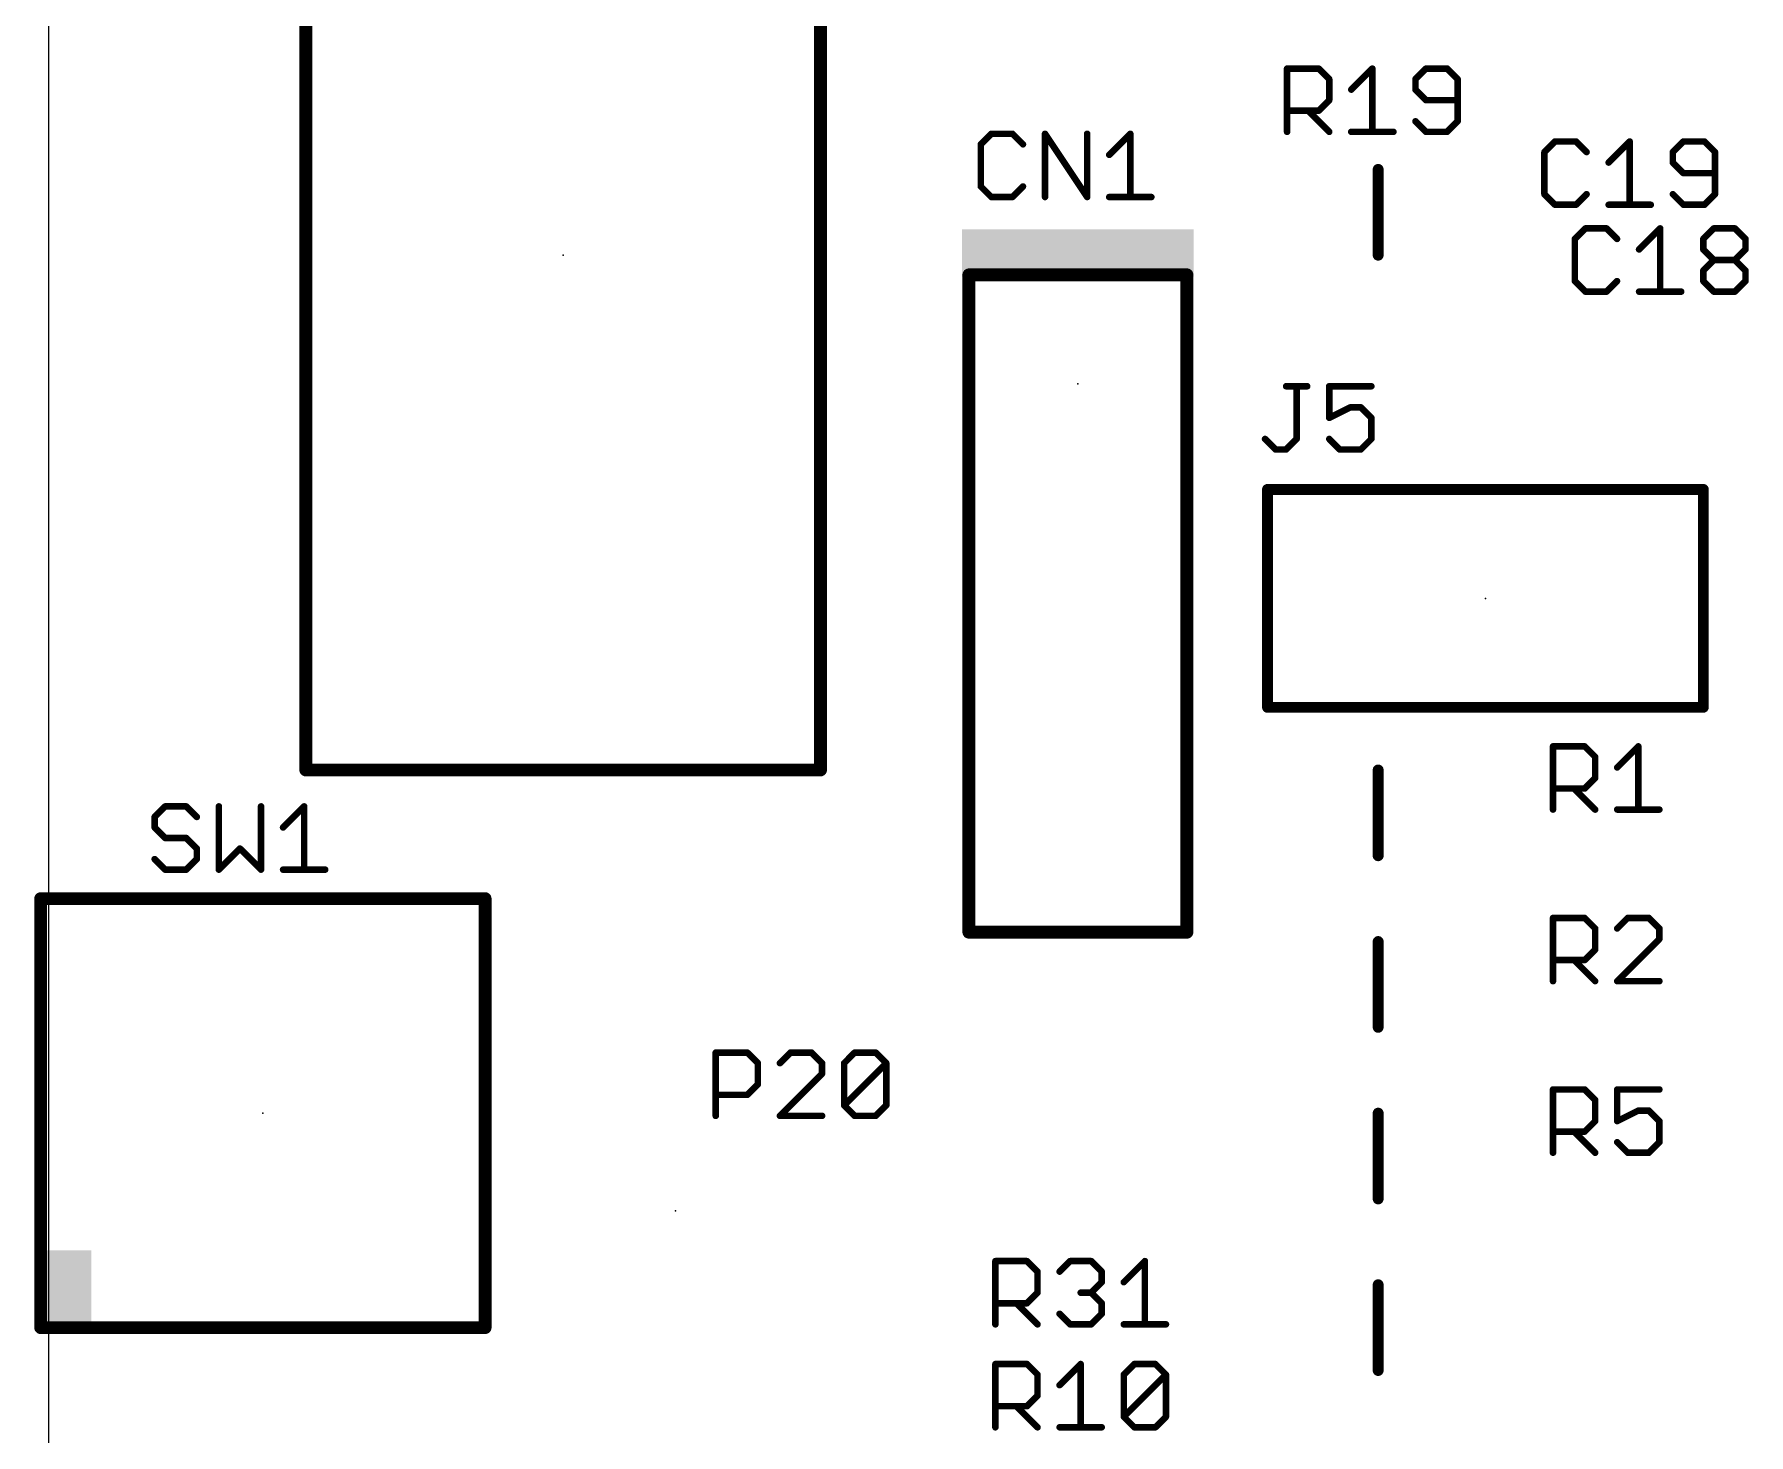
# Model space of a CAD drawing. Extents: x -0.01 to 3.1, y -0.02 to 3.54.
# Drawn here: x -0.006 to 0.78, y 2.254 to 2.897 of the extents above; entities that cross this region are included whole.
import ezdxf

# ---------------------------------------------------------------- set-up
doc = ezdxf.new("R2010")
doc.units = 0
for name, color, linetype in [('20', 7, 'CONTINUOUS'), ('21', 253, 'CONTINUOUS'), ('23', 7, 'CONTINUOUS'), ('25', 253, 'CONTINUOUS')]:
    doc.layers.add(name, color=color, linetype=linetype)

# ---------------------------------------------------------------- blocks, each defined once
blk = doc.blocks.new('RECT')
blk.add_solid([(-0.5, -0.5), (0.5, -0.5), (-0.5, 0.5), (0.5, 0.5)])

msp = doc.modelspace()

# ---------------------------------------------------------------- linework, layer by layer
at = {"layer": '20'}
msp.add_line((0, 3.543307), (0, 0), dxfattribs=at)
at = {"layer": '21'}
for points, const_width in [([(0.11811, 2.637795), (0.11811, 2.992126)], 0.005906), ([(0.354331, 2.61811), (0.354331, 2.992126)], 0.005906), ([(0.432715, 2.850997), (0.427878, 2.84616)], 0.003), ([(0.44239, 2.850997), (0.432715, 2.850997)], 0.003), ([(0.447228, 2.84616), (0.44239, 2.850997)], 0.003), ([(0.457343, 2.821972), (0.457343, 2.850997)], 0.003), ([(0.457343, 2.850997), (0.476693, 2.821972)], 0.003), ([(0.476693, 2.821972), (0.476693, 2.850997)], 0.003), ([(0.486808, 2.841322), (0.496483, 2.850997)], 0.003), ([(0.496483, 2.850997), (0.496483, 2.821972)], 0.003), ([(0.427878, 2.84616), (0.427878, 2.82681)], 0.003), ([(0.610236, 2.795276), (0.610236, 2.834646)], 0.005), ([(0.427878, 2.82681), (0.432715, 2.821972)], 0.003), ([(0.44239, 2.821972), (0.447228, 2.82681)], 0.003), ([(0.432715, 2.821972), (0.44239, 2.821972)], 0.003), ([(0.486808, 2.821972), (0.506158, 2.821972)], 0.003), ([(0.422441, 2.484646), (0.422441, 2.78622)], 0.006), ([(0.422441, 2.78622), (0.522441, 2.78622)], 0.006), ([(0.522441, 2.78622), (0.522441, 2.484646)], 0.006), ([(0.559449, 2.587795), (0.559449, 2.687795)], 0.005), ([(0.559449, 2.687795), (0.759449, 2.687795)], 0.005), ([(0.759449, 2.687795), (0.759449, 2.587795)], 0.005), ([(0.11811, 2.559055), (0.11811, 2.637795)], 0.005906), ([(0.354331, 2.559055), (0.354331, 2.61811)], 0.005906), ([(0.759449, 2.587795), (0.559449, 2.587795)], 0.005), ([(0.11811, 2.559055), (0.354331, 2.559055)], 0.005906), ([(0.610236, 2.559055), (0.610236, 2.519685)], 0.005), ([(-0.003543, 2.30315), (-0.003543, 2.5)], 0.005906), ([(-0.003543, 2.5), (0.200394, 2.5)], 0.005906), ([(0.200394, 2.5), (0.200394, 2.30315)], 0.005906), ([(0.522441, 2.484646), (0.422441, 2.484646)], 0.006), ([(0.610236, 2.480315), (0.610236, 2.440945)], 0.005), ([(0.610236, 2.401575), (0.610236, 2.362205)], 0.005), ([(0.610236, 2.322835), (0.610236, 2.283465)], 0.005), ([(0.200394, 2.30315), (-0.003543, 2.30315)], 0.005906)]:
    msp.add_lwpolyline(points, dxfattribs=dict(at, const_width=const_width))
for points, const_width in [([(0.432715, 2.851747, 1), (0.432715, 2.850247)], 0.0015), ([(0.433246, 2.850467, 1), (0.432185, 2.851527)], 0.0015), ([(0.442921, 2.851528, 1), (0.44186, 2.850467)], 0.0015), ([(0.44239, 2.850247, 1), (0.44239, 2.851747)], 0.0015), ([(0.458093, 2.850997, 1), (0.456593, 2.850997)], 0.0015), ([(0.457967, 2.851413, 1), (0.456719, 2.850581)], 0.0015), ([(0.477443, 2.850997, 1), (0.475943, 2.850997)], 0.0015), ([(0.497233, 2.850997, 1), (0.495733, 2.850997)], 0.0015), ([(0.497013, 2.850467, 1), (0.495953, 2.851527)], 0.0015), ([(0.428628, 2.84616, 1), (0.427128, 2.84616)], 0.0015), ([(0.427348, 2.84669, 1), (0.428408, 2.845629)], 0.0015), ([(0.446697, 2.845629, 1), (0.447758, 2.84669)], 0.0015), ([(0.486278, 2.841853, 1), (0.487339, 2.840792)], 0.0015), ([(0.611486, 2.834646, 1), (0.608986, 2.834646)], 0.0025), ([(0.428408, 2.82734, 1), (0.427348, 2.826279)], 0.0015), ([(0.427128, 2.82681, 1), (0.428628, 2.82681)], 0.0015), ([(0.447758, 2.826279, 1), (0.446697, 2.82734)], 0.0015), ([(0.432715, 2.822722, 1), (0.432715, 2.821222)], 0.0015), ([(0.432185, 2.821442, 1), (0.433246, 2.822503)], 0.0015), ([(0.44186, 2.822503, 1), (0.442921, 2.821442)], 0.0015), ([(0.44239, 2.821222, 1), (0.44239, 2.822722)], 0.0015), ([(0.456593, 2.821972, 1), (0.458093, 2.821972)], 0.0015), ([(0.475943, 2.821972, 1), (0.477443, 2.821972)], 0.0015), ([(0.476069, 2.821556, 1), (0.477317, 2.822388)], 0.0015), ([(0.486808, 2.822722, 1), (0.486808, 2.821222)], 0.0015), ([(0.495733, 2.821972, 1), (0.497233, 2.821972)], 0.0015), ([(0.506158, 2.821222, 1), (0.506158, 2.822722)], 0.0015), ([(0.608986, 2.795276, 1), (0.611486, 2.795276)], 0.0025), ([(0.423941, 2.78622, 1), (0.420941, 2.78622)], 0.003), ([(0.422441, 2.78772, 1), (0.422441, 2.78472)], 0.003), ([(0.523941, 2.78622, 1), (0.520941, 2.78622)], 0.003), ([(0.522441, 2.78472, 1), (0.522441, 2.78772)], 0.003), ([(0.560699, 2.687795, 1), (0.558199, 2.687795)], 0.0025), ([(0.559449, 2.689045, 1), (0.559449, 2.686545)], 0.0025), ([(0.760699, 2.687795, 1), (0.758199, 2.687795)], 0.0025), ([(0.759449, 2.686545, 1), (0.759449, 2.689045)], 0.0025), ([(0.119587, 2.637795, 1), (0.116634, 2.637795)], 0.002953), ([(0.116634, 2.637795, 1), (0.119587, 2.637795)], 0.002953), ([(0.355807, 2.61811, 1), (0.352854, 2.61811)], 0.002953), ([(0.352854, 2.61811, 1), (0.355807, 2.61811)], 0.002953), ([(0.559449, 2.589045, 1), (0.559449, 2.586545)], 0.0025), ([(0.558199, 2.587795, 1), (0.560699, 2.587795)], 0.0025), ([(0.758199, 2.587795, 1), (0.760699, 2.587795)], 0.0025), ([(0.759449, 2.586545, 1), (0.759449, 2.589045)], 0.0025), ([(0.11811, 2.560531, 1), (0.11811, 2.557579)], 0.002953), ([(0.116634, 2.559055, 1), (0.119587, 2.559055)], 0.002953), ([(0.352854, 2.559055, 1), (0.355807, 2.559055)], 0.002953), ([(0.354331, 2.557579, 1), (0.354331, 2.560531)], 0.002953), ([(0.611486, 2.559055, 1), (0.608986, 2.559055)], 0.0025), ([(0.608986, 2.519685, 1), (0.611486, 2.519685)], 0.0025), ([(-0.002067, 2.5, 1), (-0.00502, 2.5)], 0.002953), ([(-0.003543, 2.501476, 1), (-0.003543, 2.498524)], 0.002953), ([(0.20187, 2.5, 1), (0.198917, 2.5)], 0.002953), ([(0.200394, 2.498524, 1), (0.200394, 2.501476)], 0.002953), ([(0.422441, 2.486146, 1), (0.422441, 2.483146)], 0.003), ([(0.522441, 2.483146, 1), (0.522441, 2.486146)], 0.003), ([(0.420941, 2.484646, 1), (0.423941, 2.484646)], 0.003), ([(0.520941, 2.484646, 1), (0.523941, 2.484646)], 0.003), ([(0.611486, 2.480315, 1), (0.608986, 2.480315)], 0.0025), ([(0.608986, 2.440945, 1), (0.611486, 2.440945)], 0.0025), ([(0.611486, 2.401575, 1), (0.608986, 2.401575)], 0.0025), ([(0.608986, 2.362205, 1), (0.611486, 2.362205)], 0.0025), ([(0.611486, 2.322835, 1), (0.608986, 2.322835)], 0.0025), ([(-0.003543, 2.304626, 1), (-0.003543, 2.301673)], 0.002953), ([(0.200394, 2.301673, 1), (0.200394, 2.304626)], 0.002953), ([(-0.00502, 2.30315, 1), (-0.002067, 2.30315)], 0.002953), ([(0.198917, 2.30315, 1), (0.20187, 2.30315)], 0.002953), ([(0.608986, 2.283465, 1), (0.611486, 2.283465)], 0.0025)]:
    msp.add_lwpolyline(points, format="xyb", dxfattribs=dict(at, const_width=const_width))
at = {"layer": '23'}
for p in [(0.610236, 2.814961), (0.23622, 2.795276), (0.472441, 2.73622), (0.659449, 2.637795), (0.610236, 2.53937), (0.610236, 2.46063), (0.098425, 2.401575), (0.610236, 2.38189), (0.287795, 2.356693), (0.610236, 2.30315)]:
    msp.add_point(p, dxfattribs=at)
at = {"layer": '25', "const_width": 0.003}
for points in [[(0.568429, 2.851894), (0.568429, 2.880918)], [(0.568429, 2.880918), (0.582941, 2.880918)], [(0.582941, 2.880918), (0.587779, 2.876081)], [(0.597894, 2.871243), (0.607569, 2.880918)], [(0.607569, 2.880918), (0.607569, 2.851894)], [(0.632197, 2.880918), (0.627359, 2.876081)], [(0.641872, 2.880918), (0.632197, 2.880918)], [(0.646709, 2.876081), (0.641872, 2.880918)], [(0.587779, 2.876081), (0.587779, 2.866406)], [(0.627359, 2.876081), (0.627359, 2.871243)], [(0.627359, 2.871243), (0.632197, 2.866406)], [(0.646709, 2.856731), (0.646709, 2.876081)], [(0.587779, 2.866406), (0.582941, 2.861569)], [(0.632197, 2.866406), (0.646709, 2.866406)], [(0.582941, 2.861569), (0.568429, 2.861569)], [(0.578104, 2.861569), (0.587779, 2.851894)], [(0.627359, 2.856731), (0.632197, 2.851894)], [(0.641872, 2.851894), (0.646709, 2.856731)], [(0.597894, 2.851894), (0.617244, 2.851894)], [(0.632197, 2.851894), (0.641872, 2.851894)], [(0.691377, 2.847454), (0.686539, 2.842616)], [(0.701052, 2.847454), (0.691377, 2.847454)], [(0.705889, 2.842616), (0.701052, 2.847454)], [(0.716005, 2.837779), (0.725679, 2.847454)], [(0.725679, 2.847454), (0.725679, 2.818429)], [(0.750307, 2.847454), (0.74547, 2.842616)], [(0.759982, 2.847454), (0.750307, 2.847454)], [(0.76482, 2.842616), (0.759982, 2.847454)], [(0.686539, 2.842616), (0.686539, 2.823266)], [(0.74547, 2.842616), (0.74547, 2.837779)], [(0.76482, 2.823266), (0.76482, 2.842616)], [(0.74547, 2.837779), (0.750307, 2.832941)], [(0.750307, 2.832941), (0.76482, 2.832941)], [(0.686539, 2.823266), (0.691377, 2.818429)], [(0.701052, 2.818429), (0.705889, 2.823266)], [(0.74547, 2.823266), (0.750307, 2.818429)], [(0.759982, 2.818429), (0.76482, 2.823266)], [(0.691377, 2.818429), (0.701052, 2.818429)], [(0.716005, 2.818429), (0.735354, 2.818429)], [(0.750307, 2.818429), (0.759982, 2.818429)], [(0.705343, 2.80758), (0.700506, 2.802742)], [(0.715018, 2.80758), (0.705343, 2.80758)], [(0.719856, 2.802742), (0.715018, 2.80758)], [(0.729971, 2.797905), (0.739646, 2.80758)], [(0.739646, 2.80758), (0.739646, 2.778555)], [(0.759436, 2.802742), (0.764274, 2.80758)], [(0.764274, 2.80758), (0.773949, 2.80758)], [(0.773949, 2.80758), (0.778786, 2.802742)], [(0.700506, 2.802742), (0.700506, 2.783392)], [(0.759436, 2.797905), (0.759436, 2.802742)], [(0.778786, 2.802742), (0.778786, 2.797905)], [(0.764274, 2.793067), (0.759436, 2.797905)], [(0.759436, 2.78823), (0.764274, 2.793067)], [(0.764274, 2.793067), (0.773949, 2.793067)], [(0.778786, 2.797905), (0.773949, 2.793067)], [(0.773949, 2.793067), (0.778786, 2.78823)], [(0.759436, 2.783392), (0.759436, 2.78823)], [(0.778786, 2.78823), (0.778786, 2.783392)], [(0.700506, 2.783392), (0.705343, 2.778555)], [(0.705343, 2.778555), (0.715018, 2.778555)], [(0.715018, 2.778555), (0.719856, 2.783392)], [(0.729971, 2.778555), (0.749321, 2.778555)], [(0.764274, 2.778555), (0.759436, 2.783392)], [(0.773949, 2.778555), (0.764274, 2.778555)], [(0.778786, 2.783392), (0.773949, 2.778555)], [(0.567992, 2.735139), (0.577667, 2.735139)], [(0.57283, 2.710952), (0.57283, 2.735139)], [(0.607133, 2.735139), (0.587783, 2.735139)], [(0.587783, 2.735139), (0.587783, 2.720626)], [(0.587783, 2.720626), (0.597458, 2.725464)], [(0.597458, 2.725464), (0.602295, 2.725464)], [(0.602295, 2.725464), (0.607133, 2.720626)], [(0.607133, 2.720626), (0.607133, 2.710952)], [(0.558318, 2.710952), (0.563155, 2.706114)], [(0.563155, 2.706114), (0.567992, 2.706114)], [(0.567992, 2.706114), (0.57283, 2.710952)], [(0.59262, 2.706114), (0.587783, 2.710952)], [(0.602295, 2.706114), (0.59262, 2.706114)], [(0.607133, 2.710952), (0.602295, 2.706114)], [(0.690476, 2.54087), (0.690476, 2.569895)], [(0.690476, 2.569895), (0.704989, 2.569895)], [(0.704989, 2.569895), (0.709826, 2.565057)], [(0.709826, 2.565057), (0.709826, 2.555382)], [(0.719942, 2.56022), (0.729616, 2.569895)], [(0.729616, 2.569895), (0.729616, 2.54087)], [(0.704989, 2.550545), (0.690476, 2.550545)], [(0.700151, 2.550545), (0.709826, 2.54087)], [(0.709826, 2.555382), (0.704989, 2.550545)], [(0.053581, 2.542336), (0.048744, 2.537498)], [(0.063256, 2.542336), (0.053581, 2.542336)], [(0.068094, 2.537498), (0.063256, 2.542336)], [(0.078209, 2.542336), (0.078209, 2.513311)], [(0.097559, 2.513311), (0.097559, 2.542336)], [(0.107674, 2.532661), (0.117349, 2.542336)], [(0.117349, 2.542336), (0.117349, 2.513311)], [(0.719942, 2.54087), (0.739291, 2.54087)], [(0.048744, 2.537498), (0.048744, 2.532661)], [(0.048744, 2.532661), (0.053581, 2.527823)], [(0.053581, 2.527823), (0.063256, 2.527823)], [(0.063256, 2.527823), (0.068094, 2.522986)], [(0.053581, 2.513311), (0.048744, 2.518148)], [(0.068094, 2.518148), (0.063256, 2.513311)], [(0.068094, 2.522986), (0.068094, 2.518148)], [(0.078209, 2.513311), (0.087884, 2.522986)], [(0.087884, 2.522986), (0.097559, 2.513311)], [(0.063256, 2.513311), (0.053581, 2.513311)], [(0.107674, 2.513311), (0.127024, 2.513311)], [(0.690476, 2.46213), (0.690476, 2.491155)], [(0.690476, 2.491155), (0.704989, 2.491155)], [(0.704989, 2.491155), (0.709826, 2.486317)], [(0.709826, 2.486317), (0.709826, 2.476642)], [(0.724779, 2.491155), (0.719942, 2.486317)], [(0.734454, 2.491155), (0.724779, 2.491155)], [(0.739291, 2.486317), (0.734454, 2.491155)], [(0.739291, 2.48148), (0.739291, 2.486317)], [(0.719942, 2.46213), (0.739291, 2.48148)], [(0.704989, 2.471805), (0.690476, 2.471805)], [(0.700151, 2.471805), (0.709826, 2.46213)], [(0.709826, 2.476642), (0.704989, 2.471805)], [(0.739291, 2.46213), (0.719942, 2.46213)], [(0.306224, 2.400319), (0.306224, 2.429344)], [(0.306224, 2.429344), (0.320737, 2.429344)], [(0.320737, 2.429344), (0.325574, 2.424506)], [(0.325574, 2.424506), (0.325574, 2.414831)], [(0.340527, 2.429344), (0.33569, 2.424506)], [(0.350202, 2.429344), (0.340527, 2.429344)], [(0.355039, 2.424506), (0.350202, 2.429344)], [(0.355039, 2.419669), (0.355039, 2.424506)], [(0.365155, 2.424506), (0.369992, 2.429344)], [(0.365155, 2.405156), (0.365155, 2.424506)], [(0.365155, 2.405156), (0.384505, 2.424506)], [(0.369992, 2.429344), (0.379667, 2.429344)], [(0.379667, 2.429344), (0.384505, 2.424506)], [(0.384505, 2.424506), (0.384505, 2.405156)], [(0.325574, 2.414831), (0.320737, 2.409994)], [(0.33569, 2.400319), (0.355039, 2.419669)], [(0.320737, 2.409994), (0.306224, 2.409994)], [(0.690476, 2.38339), (0.690476, 2.412414)], [(0.690476, 2.412414), (0.704989, 2.412414)], [(0.704989, 2.412414), (0.709826, 2.407577)], [(0.709826, 2.407577), (0.709826, 2.397902)], [(0.739291, 2.412414), (0.719942, 2.412414)], [(0.719942, 2.412414), (0.719942, 2.397902)], [(0.355039, 2.400319), (0.33569, 2.400319)], [(0.369992, 2.400319), (0.365155, 2.405156)], [(0.379667, 2.400319), (0.369992, 2.400319)], [(0.384505, 2.405156), (0.379667, 2.400319)], [(0.719942, 2.397902), (0.729616, 2.40274)], [(0.729616, 2.40274), (0.734454, 2.40274)], [(0.734454, 2.40274), (0.739291, 2.397902)], [(0.704989, 2.393065), (0.690476, 2.393065)], [(0.700151, 2.393065), (0.709826, 2.38339)], [(0.709826, 2.397902), (0.704989, 2.393065)], [(0.739291, 2.397902), (0.739291, 2.388227)], [(0.724779, 2.38339), (0.719942, 2.388227)], [(0.734454, 2.38339), (0.724779, 2.38339)], [(0.739291, 2.388227), (0.734454, 2.38339)], [(0.434571, 2.30465), (0.434571, 2.333674)], [(0.434571, 2.333674), (0.449083, 2.333674)], [(0.449083, 2.333674), (0.453921, 2.328837)], [(0.453921, 2.328837), (0.453921, 2.319162)], [(0.464036, 2.328837), (0.468873, 2.333674)], [(0.468873, 2.333674), (0.478548, 2.333674)], [(0.478548, 2.333674), (0.483386, 2.328837)], [(0.483386, 2.328837), (0.483386, 2.323999)], [(0.493501, 2.323999), (0.503176, 2.333674)], [(0.503176, 2.333674), (0.503176, 2.30465)], [(0.483386, 2.323999), (0.478548, 2.319162)], [(0.449083, 2.314324), (0.434571, 2.314324)], [(0.444246, 2.314324), (0.453921, 2.30465)], [(0.453921, 2.319162), (0.449083, 2.314324)], [(0.478548, 2.319162), (0.473711, 2.319162)], [(0.478548, 2.319162), (0.483386, 2.314324)], [(0.483386, 2.314324), (0.483386, 2.309487)], [(0.468873, 2.30465), (0.464036, 2.309487)], [(0.478548, 2.30465), (0.468873, 2.30465)], [(0.483386, 2.309487), (0.478548, 2.30465)], [(0.493501, 2.30465), (0.512851, 2.30465)], [(0.434571, 2.257406), (0.434571, 2.28643)], [(0.434571, 2.28643), (0.449083, 2.28643)], [(0.449083, 2.28643), (0.453921, 2.281593)], [(0.453921, 2.281593), (0.453921, 2.271918)], [(0.464036, 2.276755), (0.473711, 2.28643)], [(0.473711, 2.28643), (0.473711, 2.257406)], [(0.493501, 2.281593), (0.498339, 2.28643)], [(0.493501, 2.262243), (0.493501, 2.281593)], [(0.493501, 2.262243), (0.512851, 2.281593)], [(0.498339, 2.28643), (0.508014, 2.28643)], [(0.508014, 2.28643), (0.512851, 2.281593)], [(0.512851, 2.281593), (0.512851, 2.262243)], [(0.449083, 2.26708), (0.434571, 2.26708)], [(0.444246, 2.26708), (0.453921, 2.257406)], [(0.453921, 2.271918), (0.449083, 2.26708)], [(0.464036, 2.257406), (0.483386, 2.257406)], [(0.498339, 2.257406), (0.493501, 2.262243)], [(0.508014, 2.257406), (0.498339, 2.257406)], [(0.512851, 2.262243), (0.508014, 2.257406)]]:
    msp.add_lwpolyline(points, dxfattribs=at)
at = {"layer": '25', "const_width": 0.0015}
for points in [[(0.569179, 2.880918, 1), (0.567679, 2.880918)], [(0.568429, 2.881668, 1), (0.568429, 2.880168)], [(0.583472, 2.881449, 1), (0.582411, 2.880388)], [(0.582941, 2.880168, 1), (0.582941, 2.881668)], [(0.608319, 2.880918, 1), (0.606819, 2.880918)], [(0.608099, 2.880388, 1), (0.607039, 2.881449)], [(0.632197, 2.881668, 1), (0.632197, 2.880168)], [(0.632727, 2.880388, 1), (0.631667, 2.881449)], [(0.642402, 2.881449, 1), (0.641341, 2.880388)], [(0.641872, 2.880168, 1), (0.641872, 2.881668)], [(0.588529, 2.876081, 1), (0.587029, 2.876081)], [(0.587249, 2.875551, 1), (0.588309, 2.876611)], [(0.597364, 2.871774, 1), (0.598425, 2.870713)], [(0.628109, 2.876081, 1), (0.626609, 2.876081)], [(0.62789, 2.871774, 1), (0.626829, 2.870713)], [(0.626609, 2.871243, 1), (0.628109, 2.871243)], [(0.626829, 2.876611, 1), (0.62789, 2.875551)], [(0.647459, 2.876081, 1), (0.645959, 2.876081)], [(0.646179, 2.875551, 1), (0.64724, 2.876611)], [(0.587029, 2.866406, 1), (0.588529, 2.866406)], [(0.588309, 2.865876, 1), (0.587249, 2.866936)], [(0.632197, 2.867156, 1), (0.632197, 2.865656)], [(0.631667, 2.865876, 1), (0.632727, 2.866936)], [(0.646709, 2.865656, 1), (0.646709, 2.867156)], [(0.568429, 2.862319, 1), (0.568429, 2.860819)], [(0.578634, 2.862099, 1), (0.577574, 2.861038)], [(0.582411, 2.862099, 1), (0.583472, 2.861038)], [(0.582941, 2.860819, 1), (0.582941, 2.862319)], [(0.62789, 2.857261, 1), (0.626829, 2.856201)], [(0.645959, 2.856731, 1), (0.647459, 2.856731)], [(0.64724, 2.856201, 1), (0.646179, 2.857261)], [(0.567679, 2.851894, 1), (0.569179, 2.851894)], [(0.587249, 2.851363, 1), (0.588309, 2.852424)], [(0.597894, 2.852644, 1), (0.597894, 2.851144)], [(0.606819, 2.851894, 1), (0.608319, 2.851894)], [(0.617244, 2.851144, 1), (0.617244, 2.852644)], [(0.632197, 2.852644, 1), (0.632197, 2.851144)], [(0.631667, 2.851363, 1), (0.632727, 2.852424)], [(0.641341, 2.852424, 1), (0.642402, 2.851363)], [(0.641872, 2.851144, 1), (0.641872, 2.852644)], [(0.691377, 2.848204, 1), (0.691377, 2.846704)], [(0.691907, 2.846924, 1), (0.690846, 2.847984)], [(0.701582, 2.847984, 1), (0.700521, 2.846924)], [(0.701052, 2.846704, 1), (0.701052, 2.848204)], [(0.726429, 2.847454, 1), (0.724929, 2.847454)], [(0.72621, 2.846924, 1), (0.725149, 2.847984)], [(0.750307, 2.848204, 1), (0.750307, 2.846704)], [(0.750837, 2.846924, 1), (0.749777, 2.847984)], [(0.760512, 2.847984, 1), (0.759452, 2.846924)], [(0.759982, 2.846704, 1), (0.759982, 2.848204)], [(0.687289, 2.842616, 1), (0.685789, 2.842616)], [(0.686009, 2.843147, 1), (0.68707, 2.842086)], [(0.705359, 2.842086, 1), (0.706419, 2.843147)], [(0.744939, 2.843147, 1), (0.746, 2.842086)], [(0.74622, 2.842616, 1), (0.74472, 2.842616)], [(0.76557, 2.842616, 1), (0.76407, 2.842616)], [(0.764289, 2.842086, 1), (0.76535, 2.843147)], [(0.715474, 2.838309, 1), (0.716535, 2.837249)], [(0.746, 2.838309, 1), (0.744939, 2.837249)], [(0.74472, 2.837779, 1), (0.74622, 2.837779)], [(0.750307, 2.833691, 1), (0.750307, 2.832191)], [(0.749777, 2.832411, 1), (0.750837, 2.833472)], [(0.76482, 2.832191, 1), (0.76482, 2.833691)], [(0.68707, 2.823797, 1), (0.686009, 2.822736)], [(0.706419, 2.822736, 1), (0.705359, 2.823797)], [(0.746, 2.823797, 1), (0.744939, 2.822736)], [(0.76535, 2.822736, 1), (0.764289, 2.823797)], [(0.685789, 2.823266, 1), (0.687289, 2.823266)], [(0.691377, 2.819179, 1), (0.691377, 2.817679)], [(0.690846, 2.817899, 1), (0.691907, 2.818959)], [(0.700521, 2.818959, 1), (0.701582, 2.817899)], [(0.701052, 2.817679, 1), (0.701052, 2.819179)], [(0.716005, 2.819179, 1), (0.716005, 2.817679)], [(0.724929, 2.818429, 1), (0.726429, 2.818429)], [(0.735354, 2.817679, 1), (0.735354, 2.819179)], [(0.750307, 2.819179, 1), (0.750307, 2.817679)], [(0.749777, 2.817899, 1), (0.750837, 2.818959)], [(0.759452, 2.818959, 1), (0.760512, 2.817899)], [(0.759982, 2.817679, 1), (0.759982, 2.819179)], [(0.76407, 2.823266, 1), (0.76557, 2.823266)], [(0.705343, 2.80833, 1), (0.705343, 2.80683)], [(0.705874, 2.80705, 1), (0.704813, 2.80811)], [(0.715549, 2.80811, 1), (0.714488, 2.80705)], [(0.715018, 2.80683, 1), (0.715018, 2.80833)], [(0.740396, 2.80758, 1), (0.738896, 2.80758)], [(0.740176, 2.80705, 1), (0.739116, 2.80811)], [(0.764274, 2.80833, 1), (0.764274, 2.80683)], [(0.764804, 2.80705, 1), (0.763743, 2.80811)], [(0.774479, 2.80811, 1), (0.773418, 2.80705)], [(0.773949, 2.80683, 1), (0.773949, 2.80833)], [(0.701256, 2.802742, 1), (0.699756, 2.802742)], [(0.699976, 2.803273, 1), (0.701036, 2.802212)], [(0.719325, 2.802212, 1), (0.720386, 2.803273)], [(0.760186, 2.802742, 1), (0.758686, 2.802742)], [(0.758906, 2.803273, 1), (0.759967, 2.802212)], [(0.779536, 2.802742, 1), (0.778036, 2.802742)], [(0.778256, 2.802212, 1), (0.779317, 2.803273)], [(0.729441, 2.798435, 1), (0.730502, 2.797375)], [(0.758686, 2.797905, 1), (0.760186, 2.797905)], [(0.759967, 2.798435, 1), (0.758906, 2.797375)], [(0.764274, 2.793817, 1), (0.764274, 2.792317)], [(0.764804, 2.792537, 1), (0.763743, 2.793598)], [(0.763743, 2.792537, 1), (0.764804, 2.793598)], [(0.774479, 2.793598, 1), (0.773418, 2.792537)], [(0.773418, 2.793598, 1), (0.774479, 2.792537)], [(0.773949, 2.792317, 1), (0.773949, 2.793817)], [(0.778036, 2.797905, 1), (0.779536, 2.797905)], [(0.779317, 2.797375, 1), (0.778256, 2.798435)], [(0.760186, 2.78823, 1), (0.758686, 2.78823)], [(0.758906, 2.78876, 1), (0.759967, 2.7877)], [(0.779536, 2.78823, 1), (0.778036, 2.78823)], [(0.778256, 2.7877, 1), (0.779317, 2.78876)], [(0.701036, 2.783923, 1), (0.699976, 2.782862)], [(0.699756, 2.783392, 1), (0.701256, 2.783392)], [(0.705343, 2.779305, 1), (0.705343, 2.777805)], [(0.704813, 2.778025, 1), (0.705874, 2.779085)], [(0.714488, 2.779085, 1), (0.715549, 2.778025)], [(0.715018, 2.777805, 1), (0.715018, 2.779305)], [(0.720386, 2.782862, 1), (0.719325, 2.783923)], [(0.729971, 2.779305, 1), (0.729971, 2.777805)], [(0.738896, 2.778555, 1), (0.740396, 2.778555)], [(0.749321, 2.777805, 1), (0.749321, 2.779305)], [(0.759967, 2.783923, 1), (0.758906, 2.782862)], [(0.758686, 2.783392, 1), (0.760186, 2.783392)], [(0.764274, 2.779305, 1), (0.764274, 2.777805)], [(0.763743, 2.778025, 1), (0.764804, 2.779085)], [(0.773418, 2.779085, 1), (0.774479, 2.778025)], [(0.773949, 2.777805, 1), (0.773949, 2.779305)], [(0.778036, 2.783392, 1), (0.779536, 2.783392)], [(0.779316, 2.782862, 1), (0.778256, 2.783923)], [(0.567992, 2.735889, 1), (0.567992, 2.734389)], [(0.57358, 2.735139, 1), (0.57208, 2.735139)], [(0.577667, 2.734389, 1), (0.577667, 2.735889)], [(0.587783, 2.735889, 1), (0.587783, 2.734389)], [(0.588533, 2.735139, 1), (0.587033, 2.735139)], [(0.607133, 2.734389, 1), (0.607133, 2.735889)], [(0.597458, 2.726214, 1), (0.597458, 2.724714)], [(0.597793, 2.724793, 1), (0.597122, 2.726135)], [(0.602825, 2.725994, 1), (0.601765, 2.724934)], [(0.602295, 2.724714, 1), (0.602295, 2.726214)], [(0.587447, 2.721297, 1), (0.588118, 2.719956)], [(0.587033, 2.720626, 1), (0.588533, 2.720626)], [(0.607883, 2.720626, 1), (0.606383, 2.720626)], [(0.606602, 2.720096, 1), (0.607663, 2.721157)], [(0.558848, 2.711482, 1), (0.557787, 2.710421)], [(0.563155, 2.706864, 1), (0.563155, 2.705364)], [(0.562625, 2.705584, 1), (0.563685, 2.706645)], [(0.567462, 2.706645, 1), (0.568523, 2.705584)], [(0.567992, 2.705364, 1), (0.567992, 2.706864)], [(0.57208, 2.710952, 1), (0.57358, 2.710952)], [(0.57336, 2.710421, 1), (0.5723, 2.711482)], [(0.588313, 2.711482, 1), (0.587253, 2.710421)], [(0.59262, 2.706864, 1), (0.59262, 2.705364)], [(0.59209, 2.705584, 1), (0.593151, 2.706645)], [(0.601765, 2.706645, 1), (0.602825, 2.705584)], [(0.602295, 2.705364, 1), (0.602295, 2.706864)], [(0.606383, 2.710952, 1), (0.607883, 2.710952)], [(0.607663, 2.710421, 1), (0.606602, 2.711482)], [(0.691226, 2.569895, 1), (0.689726, 2.569895)], [(0.690476, 2.570645, 1), (0.690476, 2.569145)], [(0.705519, 2.570425, 1), (0.704458, 2.569364)], [(0.704989, 2.569145, 1), (0.704989, 2.570645)], [(0.710576, 2.565057, 1), (0.709076, 2.565057)], [(0.709296, 2.564527, 1), (0.710356, 2.565588)], [(0.730366, 2.569895, 1), (0.728866, 2.569895)], [(0.730147, 2.569364, 1), (0.729086, 2.570425)], [(0.719411, 2.56075, 1), (0.720472, 2.55969)], [(0.690476, 2.551295, 1), (0.690476, 2.549795)], [(0.700682, 2.551075, 1), (0.699621, 2.550015)], [(0.704458, 2.551075, 1), (0.705519, 2.550015)], [(0.704989, 2.549795, 1), (0.704989, 2.551295)], [(0.709076, 2.555382, 1), (0.710576, 2.555382)], [(0.710356, 2.554852, 1), (0.709296, 2.555913)], [(0.053581, 2.543086, 1), (0.053581, 2.541586)], [(0.054112, 2.541805, 1), (0.053051, 2.542866)], [(0.063787, 2.542866, 1), (0.062726, 2.541805)], [(0.063256, 2.541586, 1), (0.063256, 2.543086)], [(0.078959, 2.542336, 1), (0.077459, 2.542336)], [(0.098309, 2.542336, 1), (0.096809, 2.542336)], [(0.118099, 2.542336, 1), (0.116599, 2.542336)], [(0.11788, 2.541805, 1), (0.116819, 2.542866)], [(0.689726, 2.54087, 1), (0.691226, 2.54087)], [(0.709296, 2.54034, 1), (0.710356, 2.5414)], [(0.719942, 2.54162, 1), (0.719942, 2.54012)], [(0.728866, 2.54087, 1), (0.730366, 2.54087)], [(0.739291, 2.54012, 1), (0.739291, 2.54162)], [(0.049494, 2.537498, 1), (0.047994, 2.537498)], [(0.048214, 2.538029, 1), (0.049274, 2.536968)], [(0.049274, 2.533191, 1), (0.048214, 2.53213)], [(0.067564, 2.536968, 1), (0.068624, 2.538029)], [(0.107144, 2.533191, 1), (0.108205, 2.53213)], [(0.047994, 2.532661, 1), (0.049494, 2.532661)], [(0.053581, 2.528573, 1), (0.053581, 2.527073)], [(0.053051, 2.527293, 1), (0.054112, 2.528354)], [(0.063787, 2.528354, 1), (0.062726, 2.527293)], [(0.063256, 2.527073, 1), (0.063256, 2.528573)], [(0.049274, 2.518679, 1), (0.048214, 2.517618)], [(0.068844, 2.522986, 1), (0.067344, 2.522986)], [(0.067344, 2.518148, 1), (0.068844, 2.518148)], [(0.067564, 2.522456, 1), (0.068624, 2.523516)], [(0.068624, 2.517618, 1), (0.067564, 2.518679)], [(0.088414, 2.523516, 1), (0.087354, 2.522456)], [(0.088414, 2.522456, 1), (0.087354, 2.523516)], [(0.053581, 2.514061, 1), (0.053581, 2.512561)], [(0.053051, 2.512781, 1), (0.054112, 2.513841)], [(0.062726, 2.513841, 1), (0.063787, 2.512781)], [(0.063256, 2.512561, 1), (0.063256, 2.514061)], [(0.077459, 2.513311, 1), (0.078959, 2.513311)], [(0.077679, 2.513841, 1), (0.07874, 2.512781)], [(0.096809, 2.513311, 1), (0.098309, 2.513311)], [(0.097029, 2.512781, 1), (0.098089, 2.513841)], [(0.107674, 2.514061, 1), (0.107674, 2.512561)], [(0.116599, 2.513311, 1), (0.118099, 2.513311)], [(0.127024, 2.512561, 1), (0.127024, 2.514061)], [(0.691226, 2.491155, 1), (0.689726, 2.491155)], [(0.690476, 2.491905, 1), (0.690476, 2.490405)], [(0.705519, 2.491685, 1), (0.704458, 2.490624)], [(0.704989, 2.490405, 1), (0.704989, 2.491905)], [(0.710576, 2.486317, 1), (0.709076, 2.486317)], [(0.709296, 2.485787, 1), (0.710356, 2.486848)], [(0.719411, 2.486847, 1), (0.720472, 2.485787)], [(0.724779, 2.491905, 1), (0.724779, 2.490405)], [(0.725309, 2.490624, 1), (0.724249, 2.491685)], [(0.734984, 2.491685, 1), (0.733924, 2.490624)], [(0.734454, 2.490405, 1), (0.734454, 2.491905)], [(0.740041, 2.486317, 1), (0.738541, 2.486317)], [(0.738761, 2.485787, 1), (0.739822, 2.486848)], [(0.738541, 2.48148, 1), (0.740041, 2.48148)], [(0.739822, 2.480949, 1), (0.738761, 2.48201)], [(0.690476, 2.472555, 1), (0.690476, 2.471055)], [(0.700682, 2.472335, 1), (0.699621, 2.471274)], [(0.704458, 2.472335, 1), (0.705519, 2.471274)], [(0.704989, 2.471055, 1), (0.704989, 2.472555)], [(0.709076, 2.476642, 1), (0.710576, 2.476642)], [(0.710356, 2.476112, 1), (0.709296, 2.477173)], [(0.689726, 2.46213, 1), (0.691226, 2.46213)], [(0.709296, 2.4616, 1), (0.710356, 2.46266)], [(0.719942, 2.46288, 1), (0.719942, 2.46138)], [(0.719411, 2.46266, 1), (0.720472, 2.4616)], [(0.739291, 2.46138, 1), (0.739291, 2.46288)], [(0.306974, 2.429344, 1), (0.305474, 2.429344)], [(0.306224, 2.430094, 1), (0.306224, 2.428594)], [(0.321267, 2.429874, 1), (0.320206, 2.428813)], [(0.320737, 2.428594, 1), (0.320737, 2.430094)], [(0.326324, 2.424506, 1), (0.324824, 2.424506)], [(0.325044, 2.423976, 1), (0.326105, 2.425036)], [(0.335159, 2.425036, 1), (0.33622, 2.423976)], [(0.340527, 2.430094, 1), (0.340527, 2.428594)], [(0.341057, 2.428813, 1), (0.339997, 2.429874)], [(0.350732, 2.429874, 1), (0.349672, 2.428813)], [(0.350202, 2.428594, 1), (0.350202, 2.430094)], [(0.355789, 2.424506, 1), (0.354289, 2.424506)], [(0.354509, 2.423976, 1), (0.35557, 2.425036)], [(0.365905, 2.424506, 1), (0.364405, 2.424506)], [(0.364624, 2.425036, 1), (0.365685, 2.423976)], [(0.369992, 2.430094, 1), (0.369992, 2.428594)], [(0.370522, 2.428813, 1), (0.369462, 2.429874)], [(0.380197, 2.429874, 1), (0.379137, 2.428813)], [(0.379667, 2.428594, 1), (0.379667, 2.430094)], [(0.385255, 2.424506, 1), (0.383755, 2.424506)], [(0.385035, 2.423976, 1), (0.383974, 2.425036)], [(0.383974, 2.423976, 1), (0.385035, 2.425036)], [(0.324824, 2.414831, 1), (0.326324, 2.414831)], [(0.326105, 2.414301, 1), (0.325044, 2.415362)], [(0.354289, 2.419669, 1), (0.355789, 2.419669)], [(0.35557, 2.419138, 1), (0.354509, 2.420199)], [(0.306224, 2.410744, 1), (0.306224, 2.409244)], [(0.320206, 2.410524, 1), (0.321267, 2.409463)], [(0.320737, 2.409244, 1), (0.320737, 2.410744)], [(0.691226, 2.412414, 1), (0.689726, 2.412414)], [(0.690476, 2.413164, 1), (0.690476, 2.411664)], [(0.705519, 2.412945, 1), (0.704458, 2.411884)], [(0.704989, 2.411664, 1), (0.704989, 2.413164)], [(0.710576, 2.407577, 1), (0.709076, 2.407577)], [(0.709296, 2.407047, 1), (0.710356, 2.408107)], [(0.719942, 2.413164, 1), (0.719942, 2.411664)], [(0.720692, 2.412414, 1), (0.719192, 2.412414)], [(0.739291, 2.411664, 1), (0.739291, 2.413164)], [(0.305474, 2.400319, 1), (0.306974, 2.400319)], [(0.33569, 2.401069, 1), (0.33569, 2.399569)], [(0.335159, 2.400849, 1), (0.33622, 2.399789)], [(0.355039, 2.399569, 1), (0.355039, 2.401069)], [(0.365685, 2.405687, 1), (0.364624, 2.404626)], [(0.364624, 2.405687, 1), (0.365685, 2.404626)], [(0.364405, 2.405156, 1), (0.365905, 2.405156)], [(0.369992, 2.401069, 1), (0.369992, 2.399569)], [(0.369462, 2.399789, 1), (0.370522, 2.400849)], [(0.379137, 2.400849, 1), (0.380197, 2.399789)], [(0.379667, 2.399569, 1), (0.379667, 2.401069)], [(0.383755, 2.405156, 1), (0.385255, 2.405156)], [(0.385035, 2.404626, 1), (0.383974, 2.405687)], [(0.729616, 2.40349, 1), (0.729616, 2.40199)], [(0.729952, 2.402069, 1), (0.729281, 2.40341)], [(0.734984, 2.40327, 1), (0.733924, 2.402209)], [(0.734454, 2.40199, 1), (0.734454, 2.40349)], [(0.690476, 2.393815, 1), (0.690476, 2.392315)], [(0.700682, 2.393595, 1), (0.699621, 2.392534)], [(0.704458, 2.393595, 1), (0.705519, 2.392534)], [(0.704989, 2.392315, 1), (0.704989, 2.393815)], [(0.709076, 2.397902, 1), (0.710576, 2.397902)], [(0.710356, 2.397372, 1), (0.709296, 2.398432)], [(0.719606, 2.398573, 1), (0.720277, 2.397231)], [(0.719192, 2.397902, 1), (0.720692, 2.397902)], [(0.740041, 2.397902, 1), (0.738541, 2.397902)], [(0.738761, 2.397372, 1), (0.739822, 2.398432)], [(0.689726, 2.38339, 1), (0.691226, 2.38339)], [(0.709296, 2.382859, 1), (0.710356, 2.38392)], [(0.720472, 2.388757, 1), (0.719411, 2.387697)], [(0.724779, 2.38414, 1), (0.724779, 2.38264)], [(0.724249, 2.382859, 1), (0.725309, 2.38392)], [(0.733924, 2.38392, 1), (0.734984, 2.382859)], [(0.734454, 2.38264, 1), (0.734454, 2.38414)], [(0.738541, 2.388227, 1), (0.740041, 2.388227)], [(0.739822, 2.387697, 1), (0.738761, 2.388757)], [(0.435321, 2.333674, 1), (0.433821, 2.333674)], [(0.434571, 2.334424, 1), (0.434571, 2.332924)], [(0.449613, 2.334205, 1), (0.448553, 2.333144)], [(0.449083, 2.332924, 1), (0.449083, 2.334424)], [(0.454671, 2.328837, 1), (0.453171, 2.328837)], [(0.45339, 2.328307, 1), (0.454451, 2.329367)], [(0.463506, 2.329367, 1), (0.464566, 2.328307)], [(0.468873, 2.334424, 1), (0.468873, 2.332924)], [(0.469404, 2.333144, 1), (0.468343, 2.334205)], [(0.479079, 2.334205, 1), (0.478018, 2.333144)], [(0.478548, 2.332924, 1), (0.478548, 2.334424)], [(0.484136, 2.328837, 1), (0.482636, 2.328837)], [(0.482855, 2.328307, 1), (0.483916, 2.329367)], [(0.503926, 2.333674, 1), (0.502426, 2.333674)], [(0.503706, 2.333144, 1), (0.502646, 2.334205)], [(0.482636, 2.323999, 1), (0.484136, 2.323999)], [(0.483916, 2.323469, 1), (0.482855, 2.32453)], [(0.492971, 2.32453, 1), (0.494032, 2.323469)], [(0.434571, 2.315074, 1), (0.434571, 2.313574)], [(0.444776, 2.314855, 1), (0.443715, 2.313794)], [(0.448553, 2.314855, 1), (0.449613, 2.313794)], [(0.449083, 2.313574, 1), (0.449083, 2.315074)], [(0.453171, 2.319162, 1), (0.454671, 2.319162)], [(0.454451, 2.318632, 1), (0.45339, 2.319692)], [(0.473711, 2.319912, 1), (0.473711, 2.318412)], [(0.479079, 2.319692, 1), (0.478018, 2.318632)], [(0.478018, 2.319692, 1), (0.479079, 2.318632)], [(0.478548, 2.318412, 1), (0.478548, 2.319912)], [(0.484136, 2.314324, 1), (0.482636, 2.314324)], [(0.482855, 2.313794, 1), (0.483916, 2.314855)], [(0.433821, 2.30465, 1), (0.435321, 2.30465)], [(0.45339, 2.304119, 1), (0.454451, 2.30518)], [(0.464566, 2.310017, 1), (0.463506, 2.308957)], [(0.468873, 2.3054, 1), (0.468873, 2.3039)], [(0.468343, 2.304119, 1), (0.469404, 2.30518)], [(0.478018, 2.30518, 1), (0.479079, 2.304119)], [(0.478548, 2.3039, 1), (0.478548, 2.3054)], [(0.482636, 2.309487, 1), (0.484136, 2.309487)], [(0.483916, 2.308957, 1), (0.482856, 2.310017)], [(0.493501, 2.3054, 1), (0.493501, 2.3039)], [(0.502426, 2.30465, 1), (0.503926, 2.30465)], [(0.512851, 2.3039, 1), (0.512851, 2.3054)], [(0.435321, 2.28643, 1), (0.433821, 2.28643)], [(0.434571, 2.28718, 1), (0.434571, 2.28568)], [(0.449613, 2.286961, 1), (0.448553, 2.2859)], [(0.449083, 2.28568, 1), (0.449083, 2.28718)], [(0.454671, 2.281593, 1), (0.453171, 2.281593)], [(0.45339, 2.281062, 1), (0.454451, 2.282123)], [(0.474461, 2.28643, 1), (0.472961, 2.28643)], [(0.474241, 2.2859, 1), (0.473181, 2.286961)], [(0.494251, 2.281593, 1), (0.492751, 2.281593)], [(0.492971, 2.282123, 1), (0.494032, 2.281062)], [(0.498339, 2.28718, 1), (0.498339, 2.28568)], [(0.498869, 2.2859, 1), (0.497808, 2.286961)], [(0.508544, 2.286961, 1), (0.507483, 2.2859)], [(0.508014, 2.28568, 1), (0.508014, 2.28718)], [(0.513601, 2.281593, 1), (0.512101, 2.281593)], [(0.513381, 2.281062, 1), (0.512321, 2.282123)], [(0.512321, 2.281062, 1), (0.513381, 2.282123)], [(0.463506, 2.277286, 1), (0.464566, 2.276225)], [(0.434571, 2.26783, 1), (0.434571, 2.26633)], [(0.444776, 2.267611, 1), (0.443715, 2.26655)], [(0.448553, 2.267611, 1), (0.449613, 2.26655)], [(0.449083, 2.26633, 1), (0.449083, 2.26783)], [(0.453171, 2.271918, 1), (0.454671, 2.271918)], [(0.454451, 2.271387, 1), (0.45339, 2.272448)], [(0.433821, 2.257406, 1), (0.435321, 2.257406)], [(0.45339, 2.256875, 1), (0.454451, 2.257936)], [(0.464036, 2.258156, 1), (0.464036, 2.256656)], [(0.472961, 2.257406, 1), (0.474461, 2.257406)], [(0.483386, 2.256656, 1), (0.483386, 2.258156)], [(0.492751, 2.262243, 1), (0.494251, 2.262243)], [(0.494032, 2.262773, 1), (0.492971, 2.261713)], [(0.492971, 2.262773, 1), (0.494032, 2.261713)], [(0.498339, 2.258156, 1), (0.498339, 2.256656)], [(0.497808, 2.256875, 1), (0.498869, 2.257936)], [(0.507483, 2.257936, 1), (0.508544, 2.256875)], [(0.508014, 2.256656, 1), (0.508014, 2.258156)], [(0.512101, 2.262243, 1), (0.513601, 2.262243)], [(0.513381, 2.261713, 1), (0.512321, 2.262773)]]:
    msp.add_lwpolyline(points, format="xyb", dxfattribs=at)

# ---------------------------------------------------------------- block references
at = {"layer": '21'}
for p, xscale, yscale, rotation in [((0.472441, 2.79626), 0.021654, 0.106299, 270), ((0.007874, 2.320866), 0.035433, 0.023622, 90)]:
    msp.add_blockref('RECT', p, dxfattribs=dict(at, xscale=xscale, yscale=yscale, rotation=rotation))

doc.saveas('drawing.dxf')
